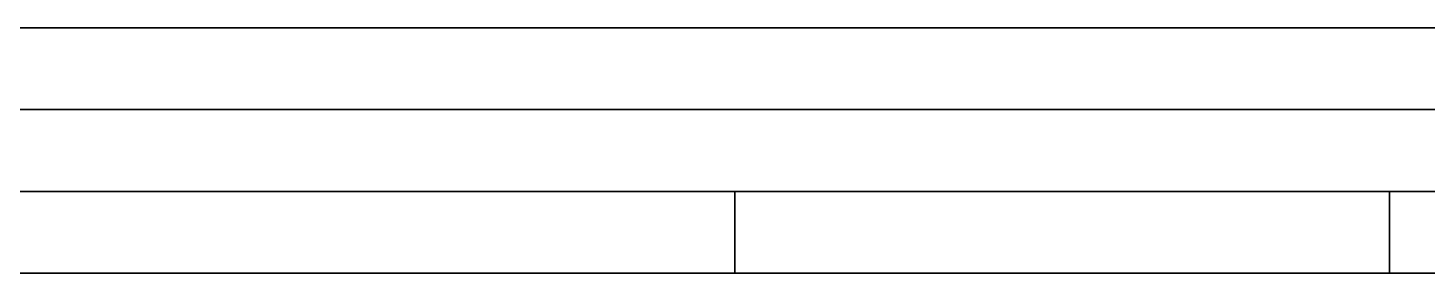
# Model space of a CAD drawing. Extents: x -42728 to 99010, y -18674 to 47645.
# Drawn here: x 71016.8 to 71495.4, y 31242.3 to 31326.3 of the extents above; entities that cross this region are included whole.
import ezdxf

# ---------------------------------------------------------------- set-up
doc = ezdxf.new("R2010")
doc.units = 0
doc.header["$LTSCALE"] = 100
doc.header["$MEASUREMENT"] = 0
doc.layers.get('0').update_dxf_attribs({"linetype": 'CONTINUOUS'})
doc.layers.add('00-ELE', color=2, linetype='CONTINUOUS')

# ---------------------------------------------------------------- blocks, each defined once
blk = doc.blocks.new('A$C41E8769F')
at = {"color": 7, "linetype": 'Continuous'}
for p, q in [((43, 19), (1, 19)), ((1, 19), (37, 19)), ((1, 19), (37, 19)), ((43, 19), (1, 19)), ((1, 18), (38, 18)), ((38, 18), (1, 18)), ((1, 18), (38, 18)), ((38, 18), (1, 18)), ((38, 18), (1, 18)), ((1, 18), (38, 18)), ((38, 18), (1, 18)), ((1, 18), (38, 18)), ((1, 18), (43, 18)), ((43, 18), (1, 18)), ((43, 18), (1, 18)), ((43, 18), (1, 18)), ((1, 18), (43, 18)), ((1, 18), (43, 18)), ((1, 18), (43, 18)), ((43, 18), (1, 18)), ((1, 18), (43, 18)), ((43, 18), (1, 18)), ((19, 18), (28, 18)), ((28, 18), (19, 18)), ((36, 18), (28, 18)), ((28, 18), (28, 18)), ((36, 18), (28, 18)), ((28, 18), (28, 18)), ((28, 18), (28, 18)), ((28, 18), (28, 18)), ((28, 18), (36, 18)), ((28, 18), (28, 18)), ((36, 18), (28, 18)), ((28, 18), (28, 18)), ((28, 18), (36, 18)), ((36, 18), (28, 18)), ((36, 18), (36, 18)), ((36, 18), (36, 18)), ((36, 18), (36, 18)), ((36, 18), (36, 18)), ((36, 18), (36, 18)), ((38, 18), (36, 18)), ((36, 18), (36, 18)), ((36, 18), (36, 18)), ((36, 18), (36, 18)), ((36, 18), (36, 18)), ((36, 18), (38, 18)), ((43, 17), (1, 17)), ((43, 17), (1, 17)), ((1, 17), (43, 17)), ((43, 17), (1, 17)), ((1, 17), (43, 17)), ((1, 17), (43, 17)), ((28, 17), (19, 17)), ((28, 17), (19, 17)), ((19, 17), (28, 17)), ((19, 17), (28, 17)), ((28, 17), (19, 17)), ((19, 17), (28, 17)), ((28, 17), (28, 17)), ((28, 16), (28, 17)), ((28, 17), (28, 17)), ((28, 17), (28, 17)), ((28, 17), (28, 17)), ((28, 17), (28, 17)), ((28, 17), (28, 17)), ((28, 17), (36, 17)), ((28, 17), (36, 17)), ((28, 17), (28, 17)), ((28, 17), (36, 17)), ((36, 17), (28, 17)), ((28, 17), (28, 16)), ((28, 17), (28, 17)), ((28, 17), (36, 17)), ((36, 17), (28, 17)), ((28, 17), (28, 17)), ((28, 17), (28, 17)), ((28, 17), (28, 17)), ((28, 17), (28, 17)), ((28, 17), (28, 16)), ((28, 16), (28, 17)), ((36, 17), (36, 17)), ((36, 17), (36, 17)), ((36, 17), (38, 17)), ((36, 17), (36, 17)), ((36, 17), (36, 17)), ((36, 16), (36, 17)), ((36, 17), (36, 17)), ((36, 17), (36, 17)), ((36, 17), (36, 17)), ((36, 17), (36, 17)), ((36, 17), (36, 17)), ((38, 17), (36, 17)), ((36, 17), (36, 17)), ((36, 17), (38, 17)), ((36, 17), (36, 17)), ((36, 17), (36, 16)), ((38, 17), (36, 17)), ((36, 16), (36, 17)), ((36, 17), (36, 16)), ((38, 17), (36, 17)), ((36, 17), (36, 17)), ((36, 17), (38, 17)), ((1, 16), (43, 16)), ((1, 16), (43, 16)), ((41, 16), (7, 16)), ((7, 16), (41, 16)), ((7, 16), (41, 16)), ((7, 16), (41, 16)), ((19, 16), (28, 16)), ((19, 16), (28, 16)), ((36, 16), (28, 16)), ((28, 16), (28, 16)), ((28, 16), (28, 16)), ((36, 16), (28, 16)), ((36, 16), (28, 16)), ((36, 16), (28, 16)), ((28, 16), (36, 16)), ((28, 16), (28, 16)), ((28, 16), (28, 16)), ((28, 16), (36, 16)), ((28, 16), (28, 16)), ((28, 16), (28, 16)), ((28, 16), (28, 16)), ((36, 16), (36, 16)), ((36, 16), (36, 16)), ((36, 16), (36, 16)), ((36, 16), (36, 16)), ((36, 16), (37, 16)), ((36, 16), (36, 16)), ((36, 16), (36, 16)), ((36, 16), (36, 16)), ((36, 16), (36, 16)), ((36, 16), (37, 16))]:
    blk.add_line(p, q, dxfattribs=at)
blk = doc.blocks.new('A$C4210735C')
at = {"layer": '00-ELE', "xscale": 17.5, "yscale": 17.5, "zscale": 17.5}
blk.add_blockref('A$C41E8769F', (0, 0), dxfattribs=at)

msp = doc.modelspace()

# ---------------------------------------------------------------- block references
at = {"xscale": 1.6, "yscale": 1.6, "zscale": 1.6}
msp.add_blockref('A$C4210735C', (70474.56435, 30794.34945), dxfattribs=at)

doc.saveas('drawing.dxf')
